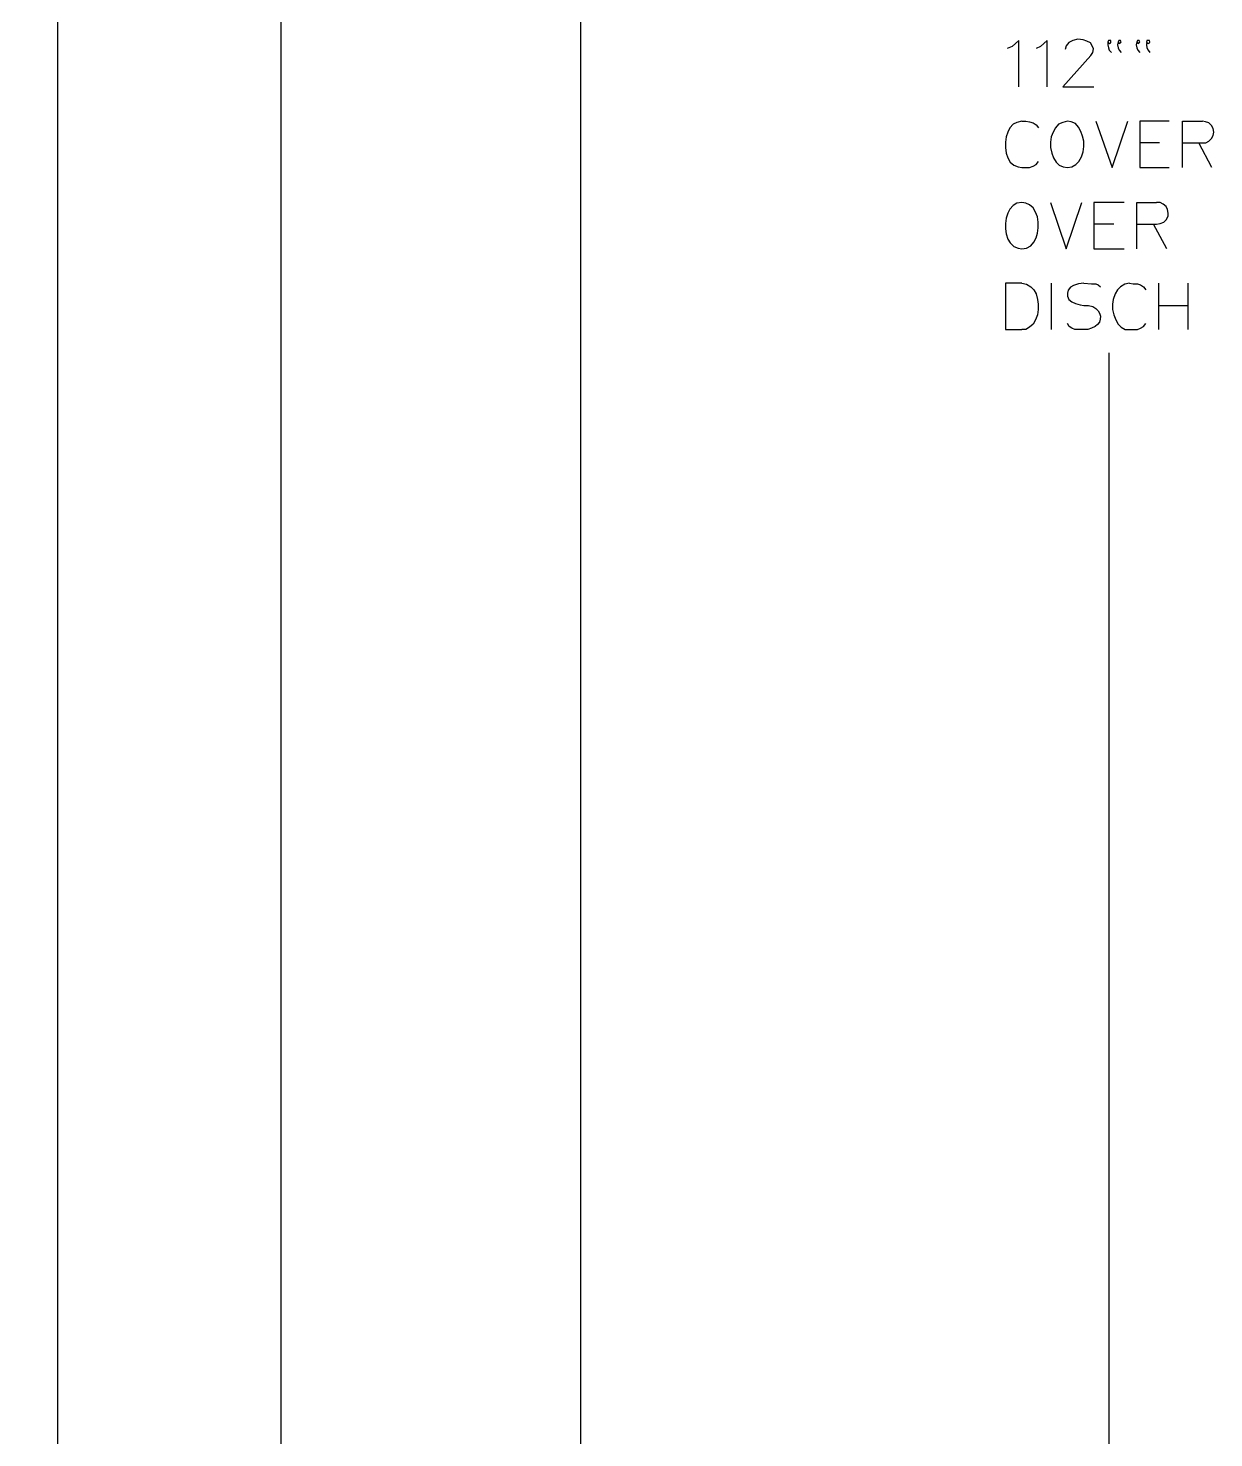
# Model space of a CAD drawing. Header units: inches. Extents: x -1698 to -1559, y -917 to -744.
# Drawn here: x -1697.9 to -1671.23, y -825.26 to -793.55 of the extents above; entities that cross this region are included whole.
import ezdxf

# ---------------------------------------------------------------- set-up
doc = ezdxf.new("R2010")
doc.units = ezdxf.units.IN
doc.layers.get('0').update_dxf_attribs({"linetype": 'CONTINUOUS'})
doc.layers.get('Defpoints').update_dxf_attribs({"linetype": 'CONTINUOUS'})
doc.layers.add('DH152', color=7, linetype='CONTINUOUS')
doc.dimstyles.new('ISO-25', dxfattribs={"dimtxt": 2.5, "dimasz": 2.5, "dimexe": 1.25, "dimexo": 0.625, "dimtad": 1, "dimdsep": 46, "dimlunit": 4, "dimtxsty": 'Standard', "dimcen": 2.5, "dimadec": 0, "dimazin": 0, "dimtfac": 1, "dimtmove": 0, "dimatfit": 3, "dimfxl": 1, "dimarcsym": 0})

# ---------------------------------------------------------------- blocks, each defined once
blk = doc.blocks.new('*D0')
at = {"color": 0, "linetype": 'ByBlock', "lineweight": -2}
for p, q in [((-1686.542, -749.406), (-1697.418, -749.406)), ((-1697.238, -749.586), (-1697.238, -829.456)), ((-1697.238, -909.926), (-1697.238, -830.056)), ((-1686.542, -910.106), (-1697.418, -910.106))]:
    blk.add_line(p, q, dxfattribs=at)
at = {"color": 0}
for points in [[(-1697.208, -749.586), (-1697.268, -749.586), (-1697.238, -749.406)], [(-1697.268, -909.926), (-1697.208, -909.926), (-1697.238, -910.106)]]:
    blk.add_solid(points, dxfattribs=at)
at = {"layer": 'Defpoints', "color": 0}
for p in [(-1697.238, -749.406), (-1686.479, -749.406), (-1686.479, -910.106)]:
    blk.add_point(p, dxfattribs=at)
at = {"color": 0, "linetype": 'ByBlock', "insert": (-1697.238, -829.756), "char_height": 0.18, "attachment_point": 5}
blk.add_mtext('\\A1;13\'-4{\\H1.000000x;\\S11/16;}"', dxfattribs=at)

msp = doc.modelspace()

# ---------------------------------------------------------------- linework, layer by layer
at = {"layer": 'DH152', "color": 7}
for points in [[(-1692.20639, -916.86178), (-1692.20639, -743.89502)], [(-1685.47727, -749.40558), (-1685.47727, -842.00204)], [(-1675.62054, -794.87113), (-1675.62054, -793.82859), (-1675.76947, -793.96399), (-1675.87779, -794.00461)], [(-1674.98418, -794.87113), (-1674.98418, -793.82859), (-1675.13312, -793.96399), (-1675.22789, -794.00461)], [(-1674.17181, -793.81505), (-1674.29367, -793.80152), (-1674.40198, -793.82859), (-1674.49676, -793.86921), (-1674.55092, -793.95045), (-1674.578, -794.03169)], [(-1673.9958, -794.16708), (-1673.95518, -794.09938), (-1673.94164, -794.01815), (-1673.96872, -793.95045), (-1674.00934, -793.88275), (-1674.09058, -793.84213), (-1674.17181, -793.81505)], [(-1673.61669, -793.85567), (-1673.60315, -793.88275), (-1673.57608, -793.89629), (-1673.549, -793.88275), (-1673.549, -793.85567), (-1673.549, -793.82859), (-1673.57608, -793.82859), (-1673.60315, -793.82859), (-1673.61669, -793.85567), (-1673.61669, -793.92337), (-1673.60315, -793.99107), (-1673.58962, -794.04523), (-1673.53546, -794.09938)], [(-1673.38652, -793.85567), (-1673.40006, -793.92337), (-1673.38652, -793.99107), (-1673.35944, -794.04523), (-1673.31883, -794.09938)], [(-1672.9668, -793.85567), (-1672.95326, -793.88275), (-1672.92618, -793.89629), (-1672.91264, -793.88275), (-1672.8991, -793.85567), (-1672.91264, -793.82859), (-1672.92618, -793.82859), (-1672.95326, -793.82859), (-1672.9668, -793.85567), (-1672.98034, -793.92337), (-1672.9668, -793.99107), (-1672.93972, -794.04523), (-1672.8991, -794.09938)], [(-1672.73663, -793.85567), (-1672.75017, -793.92337), (-1672.73663, -793.99107), (-1672.70955, -794.04523), (-1672.66893, -794.09938)], [(-1674.63215, -794.87113), (-1673.9958, -794.16708)], [(-1674.63215, -794.87113), (-1673.9281, -794.87113)], [(-1675.55284, -795.64288), (-1675.66115, -795.66996), (-1675.74239, -795.71058), (-1675.82363, -795.79182), (-1675.86425, -795.88659), (-1675.90487, -795.99491), (-1675.9184, -796.11676), (-1675.9184, -796.23862), (-1675.90487, -796.36048), (-1675.86425, -796.46879), (-1675.81009, -796.56357), (-1675.72885, -796.63126), (-1675.63408, -796.67188), (-1675.55284, -796.68542)], [(-1675.55284, -795.64288), (-1675.45806, -795.64288), (-1675.37683, -795.65642), (-1675.29559, -795.6835), (-1675.22789, -795.72412), (-1675.17373, -795.79182)], [(-1673.88748, -795.64288), (-1673.52192, -796.68542), (-1673.16989, -795.64288)], [(-1672.23567, -795.64288), (-1672.8991, -795.64288), (-1672.8991, -796.68542), (-1672.23567, -796.68542)], [(-1671.9378, -796.68542), (-1671.9378, -795.64288), (-1671.491, -795.64288)], [(-1671.23375, -795.88659), (-1671.24729, -795.80536), (-1671.28791, -795.73766), (-1671.34206, -795.6835), (-1671.4233, -795.65642), (-1671.491, -795.64288)], [(-1671.491, -796.1303), (-1671.40976, -796.1303), (-1671.34206, -796.08969), (-1671.28791, -796.03553), (-1671.24729, -795.96783), (-1671.23375, -795.88659)], [(-1672.4523, -796.1303), (-1672.8991, -796.1303)], [(-1671.9378, -796.1303), (-1671.491, -796.1303)], [(-1671.27437, -796.68542), (-1671.57223, -796.1303)], [(-1675.55284, -796.68542), (-1675.45806, -796.68542), (-1675.37683, -796.68542), (-1675.29559, -796.65834), (-1675.22789, -796.61773), (-1675.17373, -796.55003)], [(-1674.90294, -797.47071), (-1674.55092, -798.51325), (-1674.19889, -797.47071)], [(-1673.25113, -797.47071), (-1673.9281, -797.47071), (-1673.9281, -798.51325), (-1673.25113, -798.51325)], [(-1672.9668, -798.51325), (-1672.9668, -797.47071), (-1672.52, -797.47071)], [(-1672.26275, -797.71442), (-1672.27629, -797.63319), (-1672.30337, -797.56549), (-1672.37106, -797.51133), (-1672.43876, -797.47071), (-1672.52, -797.47071)], [(-1672.52, -797.95813), (-1672.43876, -797.94459), (-1672.35752, -797.91751), (-1672.30337, -797.86336), (-1672.26275, -797.78212), (-1672.26275, -797.71442)], [(-1673.4813, -797.95813), (-1673.9281, -797.95813)], [(-1672.9668, -797.95813), (-1672.52, -797.95813)], [(-1672.28983, -798.51325), (-1672.58769, -797.95813)], [(-1675.55284, -799.285), (-1675.9184, -799.285), (-1675.9184, -800.32754), (-1675.55284, -800.32754)], [(-1675.55284, -799.285), (-1675.44452, -799.31208), (-1675.34975, -799.36624), (-1675.28205, -799.43394), (-1675.22789, -799.52871), (-1675.20081, -799.65057), (-1675.18727, -799.75888), (-1675.18727, -799.88074), (-1675.20081, -800.00259), (-1675.24143, -800.11091), (-1675.29559, -800.20569), (-1675.37683, -800.27338), (-1675.45806, -800.32754), (-1675.55284, -800.32754)], [(-1674.8894, -799.285), (-1674.8894, -800.32754)], [(-1674.15827, -799.285), (-1674.28013, -799.29854), (-1674.38844, -799.33916), (-1674.45614, -799.37978), (-1674.5103, -799.44748), (-1674.52384, -799.51517), (-1674.52384, -799.58287), (-1674.49676, -799.65057), (-1674.42906, -799.70473), (-1674.34783, -799.74534), (-1674.23951, -799.77242), (-1674.15827, -799.78596)], [(-1674.15827, -799.285), (-1673.98226, -799.29854), (-1673.88748, -799.29854), (-1673.83333, -799.32562), (-1673.77917, -799.36624)], [(-1673.12927, -799.285), (-1673.23759, -799.31208), (-1673.33237, -799.36624), (-1673.40006, -799.43394), (-1673.45422, -799.52871), (-1673.49484, -799.65057), (-1673.50838, -799.75888), (-1673.50838, -799.88074), (-1673.4813, -800.00259), (-1673.44068, -800.11091), (-1673.38652, -800.20569), (-1673.31883, -800.27338), (-1673.22405, -800.32754), (-1673.12927, -800.32754)], [(-1673.12927, -799.285), (-1673.04804, -799.29854), (-1672.95326, -799.29854), (-1672.88556, -799.32562), (-1672.81787, -799.36624), (-1672.76371, -799.43394)], [(-1672.47938, -799.285), (-1672.47938, -800.32754)], [(-1671.81594, -799.285), (-1671.81594, -800.32754)], [(-1674.15827, -799.78596), (-1674.04996, -799.78596), (-1673.95518, -799.81304), (-1673.88748, -799.85366), (-1673.83333, -799.90782), (-1673.80625, -799.96198), (-1673.77917, -800.02967), (-1673.79271, -800.09737), (-1673.80625, -800.16507), (-1673.84687, -800.21922), (-1673.90102, -800.25984), (-1673.98226, -800.30046), (-1674.0635, -800.32754), (-1674.15827, -800.32754)], [(-1672.47938, -799.78596), (-1671.81594, -799.78596)], [(-1674.15827, -800.32754), (-1674.28013, -800.32754), (-1674.36137, -800.32754), (-1674.42906, -800.30046), (-1674.48322, -800.25984), (-1674.52384, -800.19215)], [(-1673.12927, -800.32754), (-1673.04804, -800.32754), (-1672.95326, -800.32754), (-1672.88556, -800.30046), (-1672.81787, -800.25984), (-1672.76371, -800.19215)], [(-1673.58962, -866.31893), (-1673.58962, -800.85558)]]:
    msp.add_lwpolyline(points, dxfattribs=at)
for points in [[(-1673.38652, -793.85567), (-1673.37298, -793.88275), (-1673.35944, -793.89629), (-1673.33237, -793.88275), (-1673.31883, -793.85567), (-1673.33237, -793.82859), (-1673.35944, -793.82859), (-1673.37298, -793.82859)], [(-1672.75017, -793.85567), (-1672.73663, -793.88275), (-1672.70955, -793.89629), (-1672.68247, -793.88275), (-1672.66893, -793.85567), (-1672.68247, -793.82859), (-1672.70955, -793.82859), (-1672.73663, -793.82859)], [(-1674.52384, -796.68542), (-1674.42906, -796.67188), (-1674.33429, -796.61773), (-1674.26659, -796.55003), (-1674.21243, -796.44171), (-1674.17181, -796.3334), (-1674.15827, -796.21154), (-1674.15827, -796.08969), (-1674.18535, -795.98137), (-1674.22597, -795.87305), (-1674.28013, -795.77828), (-1674.34783, -795.69704), (-1674.4426, -795.65642), (-1674.52384, -795.64288), (-1674.63215, -795.66996), (-1674.72693, -795.71058), (-1674.79463, -795.79182), (-1674.84879, -795.88659), (-1674.8894, -795.99491), (-1674.90294, -796.11676), (-1674.90294, -796.23862), (-1674.87587, -796.36048), (-1674.83525, -796.46879), (-1674.78109, -796.56357), (-1674.71339, -796.63126), (-1674.61862, -796.67188)], [(-1675.55284, -798.51325), (-1675.44452, -798.49971), (-1675.34975, -798.44555), (-1675.28205, -798.36432), (-1675.22789, -798.26954), (-1675.20081, -798.16123), (-1675.18727, -798.03937), (-1675.18727, -797.91751), (-1675.20081, -797.79566), (-1675.24143, -797.68734), (-1675.29559, -797.59257), (-1675.37683, -797.52487), (-1675.45806, -797.48425), (-1675.55284, -797.47071), (-1675.66115, -797.48425), (-1675.74239, -797.53841), (-1675.82363, -797.61965), (-1675.86425, -797.71442), (-1675.90487, -797.82274), (-1675.9184, -797.94459), (-1675.9184, -798.06645), (-1675.90487, -798.17476), (-1675.86425, -798.29662), (-1675.81009, -798.37786), (-1675.72885, -798.45909), (-1675.63408, -798.49971)]]:
    msp.add_lwpolyline(points, close=True, dxfattribs=at)

# ---------------------------------------------------------------- dimensions: what is measured, and where the dimension line sits
at = {"linetype": 'ByBlock'}
dim = msp.add_aligned_dim(p1=(-1686.47919, -910.10558), p2=(-1686.47919, -749.40558), distance=10.75857, dimstyle='ISO-25', override={"dimtxt": 0.18, "dimasz": 0.18, "dimexe": 0.18, "dimexo": 0.0625, "dimgap": 0.09, "dimtad": 0, "dimtih": 1, "dimtoh": 1, "dimdec": 4, "dimlfac": 1, "dimzin": 0, "dimcen": 0.09, "dimtdec": 4, "dimtofl": 0, "dimtmove": 2, "dimtolj": 1, "dimtzin": 0}, dxfattribs=at)
dim.commit()
dim.dimension.update_dxf_attribs({"geometry": '*D0', "text_midpoint": (-1697.23776, -829.75558)})

doc.saveas('drawing.dxf')
